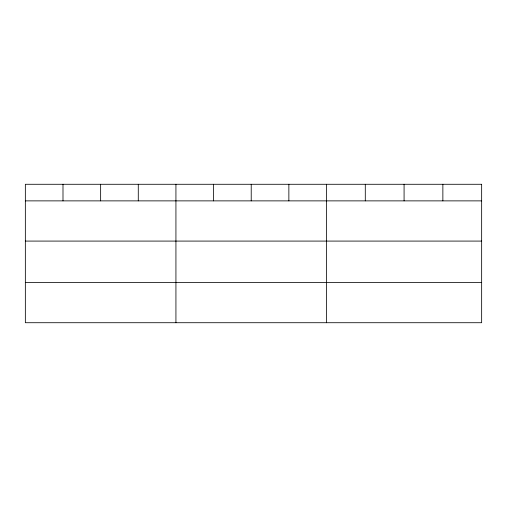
<?xml version="1.0" encoding="UTF-8"?>
<svg xmlns="http://www.w3.org/2000/svg" width="507" height="507" viewBox="0 0 507 507"><rect width="100%" height="100%" fill="white"/><g stroke="black" fill="none" stroke-linecap="round" stroke-linejoin="round"><path stroke-width="0.76" d="M25.35 200.873L481.65 200.873M25.35 241.085L481.65 241.085M25.35 282.513L481.65 282.513M442.865 184.282L442.865 200.873M404.079 184.282L404.079 200.873M365.293 184.282L365.293 200.873M326.508 184.282L326.508 322.718M288.863 184.282L288.863 200.873M251.219 184.282L251.219 200.873M213.574 184.282L213.574 200.873M175.929 184.282L175.929 322.718M138.284 184.282L138.284 200.873M100.64 184.282L100.64 200.873M62.995 184.282L62.995 200.873M481.65 184.282L25.35 184.282L25.35 322.718L481.65 322.718L481.65 184.282"/></g></svg>
